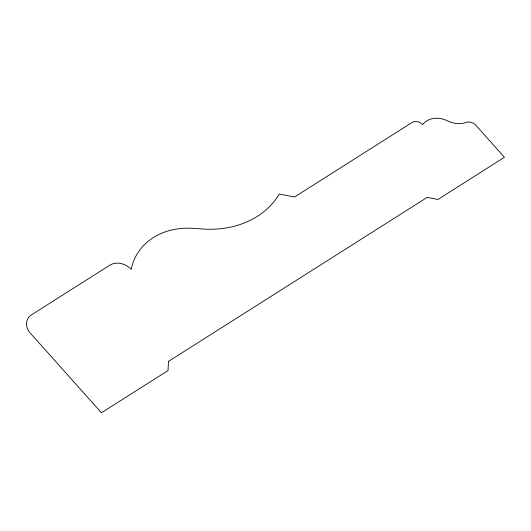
<?xml version="1.0" encoding="UTF-8"?>
<svg xmlns="http://www.w3.org/2000/svg" width="531" height="531" viewBox="0 0 531 531"><rect width="100%" height="100%" fill="white"/><g stroke="black" fill="none" stroke-linecap="round" stroke-linejoin="round"><path stroke-width="0.8" d="M168.519 361.365L167.995 370.592L101.448 412.779L30.446 333.295A15.718 12.664 27.8 0 1 31.495 314.843L109.857 265.168A15.718 12.664 27.8 0 1 131.197 269.423A72.973 58.808 27.8 0 1 193.603 228.363L202.251 228.987A99.682 80.34 27.8 0 0 279.386 194.027L294.473 197.034L412.016 122.515A7.859 6.332 27.8 0 1 422.689 124.646A20.961 16.892 27.8 0 1 446.843 120.504A22.09 17.802 27.8 0 0 464.817 122.853A8.888 7.162 27.8 0 1 474.873 124.181L504.45 157.289L437.902 199.477L427.236 197.346L168.519 361.365"/></g></svg>
